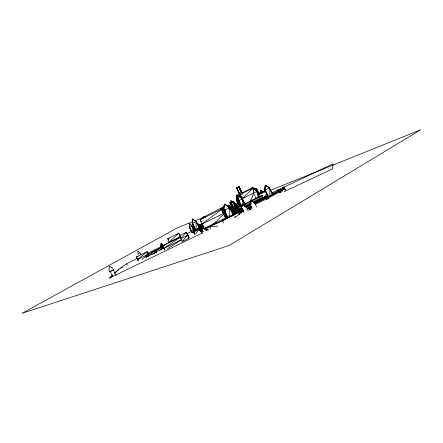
<?xml version="1.0" encoding="UTF-8"?>
<svg xmlns="http://www.w3.org/2000/svg" width="443" height="443" viewBox="0 0 443 443"><rect width="100%" height="100%" fill="white"/><g stroke="black" fill="none" stroke-linecap="round" stroke-linejoin="round"><path stroke-width="0.66" d="M224.69 210.215L222.679 208.254L223.039 211.034L222.668 211.156L222.679 208.254L224.994 209.999L222.779 211.089L223.305 212.142L225.365 211.112L224.845 210.06L224.374 211.693L222.679 208.254L222.973 210.934M195.861 230.377L192.373 223.41L192.428 218.98L196.027 221.328L199.893 229.086L196.027 221.328L196.144 229.612M161.817 247.958L160.947 246.236L161.014 243.567L163.124 244.968L162.93 247.094M160.947 246.236L161.014 243.567L163.107 245.156L160.947 246.236L161.828 247.858M192.373 223.41L192.428 218.98L196.116 221.539L192.373 223.41L194.217 227.054M200.568 226.146L202.728 224.944L202.373 224.291L200.059 225.254L200.568 226.207L202.373 224.291L200.208 225.553L200.568 226.146L202.733 224.889L201.471 225.194M279.478 192.251L279.539 190.628L280.336 189.399L281.438 189.543L282.313 191.332L280.419 192.417L279.19 190.053L280.336 189.399L280.469 189.925M198.879 226.971L198.453 226.118L198.608 224.086L200.314 225.144L200.125 226.406L198.879 226.971L198.608 224.086L200.264 225.227L200.69 226.08L199.034 226.844L201.676 232.121M268.093 196.703L265.191 189.964L265.468 185.257L265.147 185.263L264.537 189.942L267.865 196.698M229.319 216.981L229.895 208.83M200.314 225.144L199.815 225.343L198.608 224.086L198.453 226.118L200.264 225.227M238.76 205.109L236.307 200.164L236.855 195.042L237.215 195.247L236.8 200.374L239.032 205.231M238.794 187.383L238.982 186.813C239.851 187.622 237.747 186.835 239.104 186.846L238.849 187.389L238.683 187.018L239.253 187.212L239.082 186.835L238.744 187.057L239.303 187.239C238.478 186.996 239.519 186.331 238.423 186.736C239.896 188.087 238.173 186.531 239.325 187.256L241.097 195.02M242.686 194.006L239.015 186.625L238.627 186.813L239.325 187.256L236.767 188.375L236.839 187.55L236.457 187.743L237.581 189.344M239.126 186.868L238.733 187.046L238.921 187.428L239.021 186.641L238.639 186.83L238.943 187.45L239.104 186.846M236.396 206.133L236.335 206.887L237.276 208.786L236.086 206.809L236.396 206.133L236.086 206.809L237.027 208.697M266.498 199.422L269.062 198.259L268.303 196.714L267.362 196.243L266.093 196.88L266.332 198.907M223.936 209.295L224.324 204.107L223.626 209.257L224.446 204.289L229.435 207.152M201.033 229.374L199.56 230.205L199.472 229.723L200.452 229.169M223.848 210.635L223.632 212.036L223.111 210.979L223.305 212.142L223.577 211.948L222.779 211.089M241.418 209.046L241.579 208.099L242.005 208.022L241.728 209.03L233.062 213.205M238.223 203.032L236.307 200.164L237.215 195.247L242.515 198.724L243.157 204.865M194.449 234.391L193.381 232.221L193.436 230.559L193.818 231.108M193.364 231.739L193.369 230.648M193.203 231.418L193.436 230.559M193.298 231.827L193.525 230.969L193.829 231.595L193.525 230.969M193.381 232.221L193.464 231.058M193.441 232.132L193.613 231.362M203.01 218.792L203.387 217.087L224.224 206.588M283.957 188.751L284.218 187.411L283.166 187.123L282.861 188.253L283.404 189.366M250.827 204.024L250.494 203.885L250.959 202.052M198.608 224.086L199.699 225.553L199.378 226.772L198.951 225.919M162.376 248.833L163.295 246.363L162.376 248.833L163.528 248.257M250.827 201.631L253.479 193.065L253.152 188.054L238.19 195.551L242.432 198.575L253.479 193.065L256.22 198.63M239.873 194.516L236.617 188.009L237.105 187.876L236.911 188.452L236.656 188.026L237.033 187.838L237.226 188.22L236.8 187.544L236.457 187.743L239.757 194.449L236.839 188.386L237.033 187.838L237.298 188.264C236.008 188.286 237.177 187.334 237.298 188.264M237.265 188.242L236.822 188.402L237.188 188.203L236.972 187.81L236.844 188.408L237.077 187.854L236.617 188.009C237.215 189.349 237.675 187.09 236.667 187.815L240.217 195.141M283.393 189.244L282.861 188.253L283.166 187.123L284.234 187.588L285.054 189.255L284.218 187.411L282.844 188.076L283.387 189.183M237.586 187.489L237.393 188.059L237.166 187.677L237.586 187.489L237.769 187.871L237.548 187.489L237.166 187.677L237.736 187.865M238.101 187.705L238.29 187.134L237.88 187.323L238.068 187.699L237.88 187.323L238.262 187.134L238.478 187.516L238.262 187.134M232.569 211.3L233.206 209.428M232.725 212.147L234.967 210.696L235.216 209.982L232.093 211.654M266.243 198.907L265.739 197.883L266.093 196.88M280.419 192.417L281.438 189.543L278.575 191.005L279.162 192.201M162.819 248.063L163.279 246.84M225.88 218.753L222.873 212.712L223.305 211.571M201.327 228.04L201.98 226.334L202.695 228.117M250.494 203.885L250.943 202.711M282.844 188.076L283.21 187.19L284.234 187.588L282.861 188.253M194.394 230.725L193.059 228.062L193.912 226.157L195.535 229.491M203.248 218.742L204.085 217.009L205.187 217.668M250.771 209.362L252.012 206.936M231.168 202.601L231.396 203.055C232.791 201.476 230.061 203.176 231.794 202.285M233.372 201.493C232.259 202.883 232.979 201.194 233.311 201.482L235.41 211.2M232.182 202.661C232.924 200.607 231.739 203.431 231.955 202.207M200.69 226.08L200.242 226.19M264.427 197.323L266.387 193.68M200.502 226.118L203.154 231.384L200.502 226.118L202.772 231.617M268.303 196.714L265.994 197.883L267.362 196.243L268.303 196.714L266.752 199.422L265.739 197.883M199.079 226.766L201.709 232.054L199.079 226.766L202.086 231.827M250.976 207.894L248.639 209.079M237.575 207.313L239.137 204.793L239.907 206.15L237.575 207.313L236.817 205.951L239.137 204.793L239.907 206.15M195.584 233.948L199.295 228.798L198.713 227.99L193.558 231.091L194.881 233.898M279.19 190.053L278.575 191.005L279.522 190.468M182.173 241.585L187.821 234.701L186.215 232.309L179.587 235.576L182.173 241.585L188.823 238.317L187.821 234.701L189.283 237.62M148.776 256.043L145.985 257.167L155.393 250.732L155.986 252.288L145.985 257.167L145.404 255.605L155.393 250.732L156.229 251.978L152.713 254.52M241.136 210.879L242.482 209.306L244.027 212.452M236.302 205.336L238.085 203.326L235.831 204.45M238.229 207.861L237.132 208.409L237.62 208.116M203.248 225.36L201.05 226.445L201.72 227.785L203.536 225.936M110.944 277.085L112.334 275.679M115.114 272.877L119.051 269.338M250.766 189.172L252.194 187.771L252.272 189M242.432 198.575L253.152 188.054M212.529 225.05L223.793 214.096M112.478 275.048L109.061 278.282L202.44 232.918L202.728 233.743M114.432 273.204L118.336 269.51L126.665 263.751L136.976 258.607M178.047 238.495L180.068 236.734L178.701 233.19L167.753 238.65L169.032 242.232L178.701 233.19L180.329 235.216M113.596 269.876L109.842 271.775L109.05 270.224L109.277 266.049L112.804 268.325L113.596 269.876L113.198 269.975M116.155 275.413L113.325 269.876L111.935 270.717M109.842 271.775L110.324 271.426M112.605 276.432L110.213 271.404M233.001 211.654L235.023 209.91L235.67 211.006M141.921 259.537L146.129 256.01M147.181 255.129L148.405 253.773L147.115 251.63L136.378 256.984L138.244 261.154M137.463 259.615L147.115 251.63L148.228 254.243L137.463 259.615L138.233 260.634M284.489 189.017L282.119 190.645M235.006 217.441L243.644 210.735M200.208 225.553L202.207 224.003L200.059 225.254M283.503 188.485L281.344 189.986M204.799 229.956L201.875 224.108L221.478 209.6M235.333 210.203L237.481 208.636L235.333 210.203C234.807 208.886 240.499 207.385 235.216 209.971L237.398 208.808M239.453 206.255L240.571 205.447L240.826 205.89M222.668 211.156L223.05 210.896M230.709 207.091L231.03 206.986L231.556 208.044L230.548 208.625L229.491 209.063L228.965 208.011M230.847 207.158L231.168 206.931L228.848 205.192L228.837 208.088L230.847 207.158L228.848 205.192L229.081 207.197M271.769 194.084L277.335 191.304L279.932 189.493L280.973 189.831L277.639 189.975L278.193 191.105M155.792 251.231L161.291 247.41L162 248.894L159.807 250.411M268.054 196.664L279.051 190.966M164.608 249.487L163.677 248.523L180.478 237.027L162.802 245.771L164.436 250.035M232.547 212.142L234.773 210.624L235.659 211.76M199.56 230.205L200.967 229.252M201.571 226.107L202.612 225.432M167.532 248.711L181.176 239.956M120.795 268.236L122.534 267.14M229.917 202.778L231.108 202.207L234.585 209.223L234.519 210.569L233.478 209.788L229.917 202.778L233.395 209.794M229.995 202.772L231.108 202.207M199.156 229.014L193.973 232.115L198.713 227.99L200.513 231.678M263.175 195.33L243.678 205.148M236.861 206.311L236.053 204.489L234.319 202.85L234.607 205.214L237.215 210.525L234.552 205.192L234.94 204.965M234.552 205.192L236.053 204.489L234.319 202.85L234.552 205.192L237.088 209.805M259.205 197.102L255.417 189.421L256.647 188.779L258.978 193.502M232.913 202.252L232.747 201.809L233.311 201.482L234.502 203.791M199.533 226.506L198.929 226.882L198.503 226.03M232.265 211.66L235.216 209.982L235.892 211.184M239.154 187.179L238.423 186.736L238.799 186.542L239.154 187.179L236.767 188.375M199.444 229.995L200.917 229.169M199.588 229.928L200.568 229.374M237.415 187.76C238.34 187.051 237.708 188.89 237.387 187.749L237.775 187.561L237.985 187.948L237.387 187.749L237.797 187.566L237.603 188.137L237.415 187.76L237.575 188.131M238.107 187.411C239.53 187.179 237.404 188.17 238.495 187.223L238.683 187.599L238.085 187.4L238.295 187.793L238.495 187.223L238.661 187.594M232.531 211.461L235.216 209.982L235.853 211.206M239.364 206.106L240.571 205.447M236.728 188.336L239.109 187.145L241.922 192.683M240.311 195.186L236.64 187.81L237.049 187.622L236.983 188.452L239.259 187.173L242.659 193.984M257.809 194.837L265.501 190.662M280.425 191.642L268.763 197.728M243.069 209.677L222.447 220.769L205.757 228.577L206.682 230.426M279.09 191.249L267.971 197.163M139.606 253.379L138.526 253.928M266.116 198.099L255.151 203.575M267.018 198.614L255.561 204.339M247.033 208.946L251.696 206.593M238.29 187.134L237.913 187.328L238.45 187.511M231.185 203.154L233.588 201.947L232.686 201.792M231.396 203.055L232.021 202.744L231.733 202.268L232.021 202.744M270.119 196.459L269.588 187.76L265.468 185.257L264.537 189.942L265.191 189.964L269.588 187.76L273.237 195.18M260.883 192.478L262.765 191.537L260.744 190.08L260.617 192.461L260.744 190.08L262.765 191.537M192.506 226.866L193.912 226.157M193.059 228.062L194.466 227.353L194.798 230.526M238.733 187.367L238.461 186.736L238.838 186.547M237.077 187.854C235.831 188.015 238.146 188.425 236.59 188.004M240.062 196.991L237.293 195.225L239.68 194.034M242.061 192.843L252.194 187.771M240.776 206.001L237.121 198.564L237.044 197.55L237.836 198.209L237.044 197.55L237.071 198.547L237.836 198.209L241.175 206.111M243.401 202.373L240.665 196.792L240.577 195.784L241.38 196.437L240.577 195.784L240.61 196.781L241.38 196.437L244.713 204.339M232.603 201.753L233.311 201.46L232.625 201.759M232.088 202.7L233.539 201.936L233.256 201.443M256.79 191.481L253.501 193.12L253.33 188.186L252.039 187.699L253.091 188.568M242.515 198.724L238.24 200.856L236.307 200.164M189.526 227.42L192.223 226.068L189.194 223.355L189.526 227.42L192.328 233.012L192.223 226.068L189.194 223.355L189.526 227.42L192.273 232.808L189.482 227.237M236.534 205.779L238.788 204.649M231.606 209.711L233.417 208.803M147.674 253.285L161.728 246.247M162.946 245.632L169.669 242.266M198.636 227.796L199.826 227.198M186.669 233.771L191.52 231.351M233.428 213.216L242.703 208.587M245.799 207.042L250.744 204.572M253.839 203.032L268.059 195.933M233.4 213.958L242.681 209.329M246.391 207.474L250.727 205.314M254.437 203.459L266.193 197.589M236.961 188.425L239.336 187.278M224.424 210.237L229.374 207.778M237.631 207.357L261.536 195.452L262.926 197.678M169.032 242.232L180.068 236.734M242.448 205.762L237.542 208.21L238.661 210.469M238.301 209.107L241.828 207.352M244.497 206.017L250.677 202.938M253.147 201.709L262.417 197.085M232.636 212.546L241.579 208.099M155.493 252.139L162 248.894L161.291 247.41L151.251 252.41L151.716 253.407M201.46 218.31L204.085 217.009L205.126 217.812M222.984 212.878L220.791 208.78L223.793 207.291M243.046 209.611L205.463 227.768L206.715 230.377M247.006 208.913L251.735 206.626M201.521 225.465L202.617 224.922M201.399 225.714L202.501 225.171M201.72 227.785L203.37 226.971M245.045 206.516L251.137 203.509M253.573 202.301L267.578 195.38M245.4 207.213L250.915 204.483M253.977 202.966L268.07 196M238.434 212.513L237.98 211.532L242.482 209.306M163.677 248.523L181.137 239.89M243.412 210.397L222.447 220.769L209.572 225.958L210.802 229.025M243.44 211.25L238.888 213.498L239.475 214.7M225.708 218.045L222.873 212.712L224.474 211.926M187.35 235.377L180.7 238.65L186.215 232.309L188.823 238.317M202.047 228.981L204.157 227.946L205.38 230.399M221.295 209.284L200.092 219.656L201.875 224.108L203.658 226.943M201.875 224.108L223.416 213.576M201.105 228.61L203.819 227.281M250.085 210.004L249.226 208.271L249.885 207.95L250.744 209.683M281.2 189.704L282.999 188.829M155.056 252.554L156.229 251.978L156.717 252.947M272.063 192.788L333.086 163.794L332.604 168.861L284.041 191.747M111.376 271L110.091 271.515M199.472 229.723L200.69 229.169M238.6 187.001L239.015 186.819L239.253 187.212M258.939 194.294L256.647 188.779L256.159 188.989L255.605 188.281L255.417 189.421L256.453 191.215M232.547 201.731L233.228 201.438L233.478 201.897L233.173 201.421M257.743 193.68L265.335 190.451M257.892 194.942L265.49 191.719M232.193 211.865L234.967 210.696M192.705 221.638L177.327 227.84L22.15 313.279L228.904 245.588L420.85 129.721L270.247 190.396M194.627 220.869L204.24 216.992M229.873 206.665L231.8 205.89M235.643 204.339L238.207 203.309M193.558 231.091L195.474 230.327M201.554 225.52L202.711 225.088M164.071 245.333L162.802 245.771L163.749 247.421M153.776 251.541L151.251 252.41L151.733 253.274M147.951 254.753L145.404 255.605L145.974 256.431M154.956 252.405L156.229 251.978M257.771 193.801L262.295 192.323M230.803 207.047L231.168 206.931M281.239 189.798L283.171 189.194M231.229 208.144L231.556 208.044M203.387 217.087L206.034 216.289M201.404 219.274L200.092 219.656L201.404 221.782M137.718 256.624L136.378 256.984L137.712 259.105M223.482 219.645L222.142 219.955L223.599 223.084M234.175 217.164L235.515 216.854M169.054 238.356L167.753 238.65L168.418 239.752M237.293 195.225L238.644 194.986M239.541 195.313L238.19 195.551L239.691 196.609M217.917 226.057L209.711 226.844L205.463 227.768L206.842 230.526M261.348 192.157L262.123 192.118M268.807 198.254L268.386 197.229M268.912 187.749L269.588 187.76L265.7 185.573M236.424 187.738L237.149 188.181L236.8 187.544M233.876 203.038L233.046 201.415C235.178 202.678 229.723 199.405 233.871 203.088M233.262 201.87L233.588 201.947L232.974 202.263L232.747 201.809M230.028 202.927L234.58 211.937M236.64 187.81L237.332 188.253L237.022 187.616M230.908 202.534L230.98 200.696L233.134 202.174M230.199 202.977L230.476 203.448L230.177 202.966M284.489 188.087L284.101 187.45L282.999 187.107L283.47 187.694M238.655 187.007L239.231 187.201M236.673 188.037L237.243 188.231M254.166 202.041L254.531 202.18L251.275 200.829M277.639 189.975L278.398 190.252M251.818 201.05L254.531 202.18M205.757 228.577L208.825 229.889M256.647 188.779L255.605 188.281L259.376 197.03M236.7 188.059L236.894 188.441M229.048 206.565L224.324 204.107L229.424 207.136M237.941 195.717L236.855 195.042L237.094 196.282M237.215 195.247L239.862 196.985M265.684 185.617L267.301 186.686M252.039 187.699L255.218 189.803M277.335 191.304L277.955 191.725M232.437 201.759L230.98 200.696L231.03 202.589M253.33 188.186L257.339 191.204L258.845 194.267M253.95 187.982L254.731 188.618L254.038 188.967L253.95 187.982L254.731 188.618L255.257 189.87M236.086 206.809L236.961 207.551M245.112 206.516L242.293 203.858L242.531 206.438M229.828 206.117L228.848 205.192L229.192 207.972M253.324 202.396L250.561 199.715L250.965 204.921M230.271 203.37L231.157 204.367M224.85 211.339L227.896 217.419L226.063 213.759M236.551 206.493L234.319 202.85L234.629 203.907M179.587 235.576L180.24 236.529M235.233 204.212L234.319 202.85L237.454 210.453M223.815 211.854L225.271 214.13M237.249 208.974L237.913 210.115M240.017 203.691L237.071 198.547L240.865 206.211M237.215 207.872L236.961 207.424L238.478 210.414M220.791 208.78L221.4 209.838M241.263 197.921L240.61 196.781L241.191 197.96M235.023 209.91L235.698 211.112M237.98 211.532L238.539 212.529M270.861 191.26L272.163 193.597M258.053 192.472L258.684 193.63M249.226 208.271L250.068 209.916M199.295 228.798L200.541 231.24M126.665 263.751L127.274 264.947M141.068 254.731L140.143 252.92L137.812 250.965L138.05 254.049M160.975 246.048L161.839 247.764M236.889 206.25L235.997 204.472L236.933 206.266M229.408 206.311L228.848 205.192L230.548 208.625L231.03 206.986L231.268 208.243L230.742 207.186L230.022 207.568L229.806 208.969L229.286 207.911L229.491 209.063M202.523 228.023L201.299 225.576L201.991 227.907M200.541 225.952L202.008 228.976M199.699 225.553L200.125 226.406M202.689 231.667L200.042 226.379L202.191 231.91M202.08 231.96L199.439 226.678L201.748 232.093M192.301 223.194L193.752 226.08M194.748 231.102L192.173 225.891L192.744 227.049M193.652 231.805L193.807 232.115M193.27 231.324L193.43 231.645M255.268 189.826L254.664 188.613L255.329 189.831M242.205 198.198L241.319 196.426L245.212 204.179M244.27 202.335L245.151 204.107M238.373 199.372L237.786 198.193L241.634 205.879L240.732 204.101M206.798 228.455L207.9 230.67M238.229 210.32L236.927 207.784L237.974 210.215M235.072 205.015L237.714 210.342M234.607 205.214L237.249 210.536M235.466 207.784L236.651 210.176M230.842 202.362L234.325 209.389L234.519 210.569L230.382 202.601M230.177 202.617L234.845 212.047M233.251 215.326L229.95 208.692L230.991 208.171L233.361 214.584M224.568 210.253L225.094 211.311L224.845 210.06M227.104 218.465L223.853 211.915L224.9 211.394L227.242 217.746M254.803 203.154L256.635 206.853M242.293 193.309L239.015 186.625L238.627 186.813L238.954 187.467M238.799 186.542L241.828 192.65M238.461 186.736L238.871 187.4M246.513 207.252L248.307 210.885M240.665 196.792L244.464 204.467M237.121 198.564L240.942 206.311M239.148 205.109L236.8 200.374L238.378 195.751L238.24 200.856L240.184 205.917M265.191 189.964L268.536 196.764M255.91 189.211L259.698 196.897M194.892 234.175L193.547 231.451M284.101 187.45L285.558 190.418M284.218 187.411L285.054 189.255M235.67 204.716L236.44 206.549M237.204 187.682L237.354 188.059M230.255 202.994L230.426 203.431M249.885 207.95L250.461 209.821M224.667 212.585L226.412 218.493M257.339 191.204L258.191 197.301M235.117 206.499L235.167 207.186M222.835 212.059L222.873 212.712M250.384 206.693L248.041 207.878L250.384 206.693M232.581 201.892L231.894 202.191L232.808 202.346L232.581 201.892M235.504 211.665L234.773 210.624L235.46 211.688M232.808 202.346L232.52 201.875L232.747 202.329M234.015 214.262L230.969 208.105L234.004 214.235"/></g></svg>
